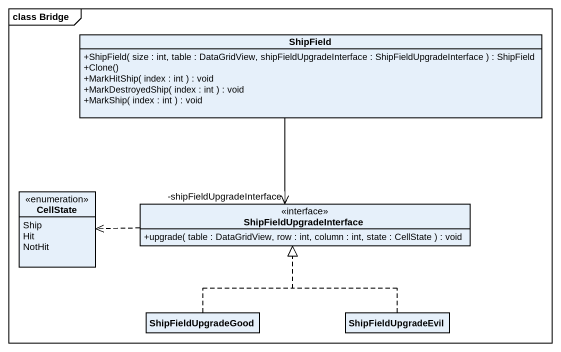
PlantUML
@startuml
mainframe class Bridge
hide circle
hide empty members
skinparam classAttributeIconSize 0
class ShipField {
  +ShipField( size : int, table : DataGridView, shipFieldUpgradeInterface : ShipFieldUpgradeInterface ) : ShipField
  +Clone()
  +MarkHitShip( index : int ) : void
  +MarkDestroyedShip( index : int ) : void
  +MarkShip( index : int ) : void
}
enum CellState {
  Ship
  Hit
  NotHit
}
interface ShipFieldUpgradeInterface {
  +upgrade( table : DataGridView, row : int, column : int, state : CellState ) : void
}
class ShipFieldUpgradeGood
class ShipFieldUpgradeEvil
ShipField --> "-shipFieldUpgradeInterface" ShipFieldUpgradeInterface
ShipFieldUpgradeInterface .left.> CellState
ShipFieldUpgradeGood .up.|> ShipFieldUpgradeInterface
ShipFieldUpgradeEvil .up.|> ShipFieldUpgradeInterface
@enduml
